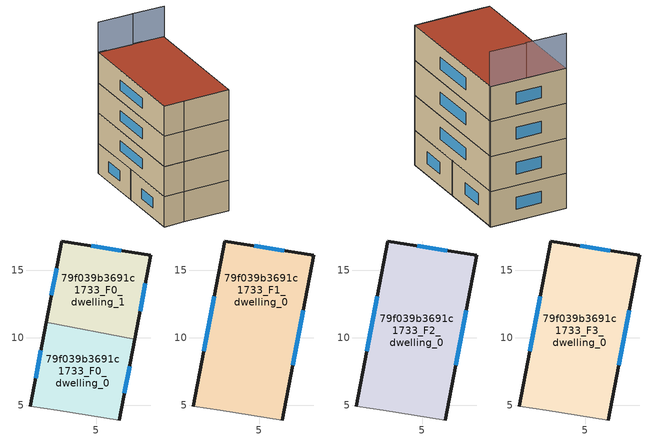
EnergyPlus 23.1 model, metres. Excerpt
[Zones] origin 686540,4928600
79f039b3691c1733_F0_dwelling_0
 floor ground (EU_floor_Construction): 6.71,3.9 7.87,9.91 1.3,11.16 0.1,4.93 2.11,4.62 z0
 wall outside (EU_wall_Construction): 0.1,4.93 1.3,11.16 / 7.87,9.91 6.71,3.9 z0:3
 wall adiabatic (EU_wall_Construction): 6.71,3.9 2.11,4.62 0.1,4.93 z0:3
 wall to 79f039b3691c1733_F0_dwelling_1 (EU_wall_Construction): 1.3,11.16 7.87,9.91 z0:3
 window (EU_Window_Construction): 0.5,7.01 0.9,9.09 / 7.48,7.9 7.1,5.9 z1:2
79f039b3691c1733_F0_dwelling_1
 floor ground (EU_floor_Construction): 7.87,9.91 9.06,16.12 2.45,17.19 1.3,11.16 z0
 wall outside (EU_wall_Construction): 1.3,11.16 2.45,17.19 9.06,16.12 7.87,9.91 z0:3
 window (EU_Window_Construction): 4.66,16.83 6.86,16.47 / 8.66,14.05 8.27,11.98 / 1.68,13.17 2.07,15.18 z1:2
79f039b3691c1733_F1_dwelling_0
 floor to 79f039b3691c1733_F0_dwelling_0 (EU_floor_Construction): 6.71,3.9 7.87,9.91 1.3,11.16 0.1,4.93 2.11,4.62 z3
 floor to 79f039b3691c1733_F0_dwelling_1 (EU_floor_Construction): 7.87,9.91 9.06,16.12 2.45,17.19 1.3,11.16 z3
 wall outside (EU_wall_Construction): 0.1,4.93 2.45,17.19 9.06,16.12 6.71,3.9 z3:6
 wall adiabatic (EU_wall_Construction): 6.71,3.9 2.11,4.62 0.1,4.93 z3:6
 window (EU_Window_Construction): 0.89,9.01 1.67,13.1 / 4.66,16.83 6.86,16.47 / 8.28,12.04 7.5,7.97 z4:5
79f039b3691c1733_F2_dwelling_0
 floor to 79f039b3691c1733_F1_dwelling_0 (EU_floor_Construction): 6.71,3.9 9.06,16.12 2.45,17.19 0.1,4.93 2.11,4.62 z6
 wall outside (EU_wall_Construction): 0.1,4.93 2.45,17.19 9.06,16.12 6.71,3.9 z6:9
 wall adiabatic (EU_wall_Construction): 6.71,3.9 2.11,4.62 0.1,4.93 z6:9
 window (EU_Window_Construction): 0.89,9.01 1.67,13.1 / 4.66,16.83 6.86,16.47 / 8.28,12.04 7.5,7.97 z7:8
79f039b3691c1733_F3_dwelling_0
 floor to 79f039b3691c1733_F2_dwelling_0 (EU_floor_Construction): 6.71,3.9 9.06,16.12 2.45,17.19 0.1,4.93 2.11,4.62 z9
 wall outside (EU_wall_Construction): 0.1,4.93 2.45,17.19 9.06,16.12 6.71,3.9 z9:12
 wall adiabatic (EU_wall_Construction): 6.71,3.9 2.11,4.62 0.1,4.93 z9:12
 window (EU_Window_Construction): 0.89,9.01 1.67,13.1 / 4.66,16.83 6.86,16.47 / 8.28,12.04 7.5,7.97 z10:11
 roof outside (EU_roof_Construction): 9.06,16.12 6.71,3.9 2.11,4.62 0.1,4.93 2.45,17.19 z12
shading: 9.12,16.03 5.94,16.62 / 5.92,16.52 2.45,17.19 z0:15
[Building]
EU S2 Campaign: North Axis=0; Terrain=City; Solar Distribution=FullExterior
[Site:Location]
Bologna: Latitude=44.5; Longitude=11.25; Time Zone=1; Elevation=37
[SizingPeriod:WeatherFileDays]
AnnualSizingPeriod: Begin Month=1; Begin Day of Month=1; End Month=12; End Day of Month=31; Day of Week for Start Day=Monday; Use Weather File Daylight Saving Period=No; Use Weather File Rain and Snow Indicators=No
[MATERIAL]
EU_InternalMass_Material: Roughness=MediumRough; Thickness=0.1; Conductivity=1; Density=1800; Specific Heat=900; Thermal Absorptance=0.9; Solar Absorptance=0.7; Visible Absorptance=0.7
[MATERIAL:NOMASS] Roughness=MediumRough; Thermal Absorptance=0.9; Solar Absorptance=0.7; Visible Absorptance=0.7
Name | Thermal Resistance
EU_wall_NoMass | 0.937881
EU_roof_NoMass | 0.548572
EU_floor_NoMass | 0.71348
[WINDOWMATERIAL:SIMPLEGLAZINGSYSTEM]
EU_Window_SimpleGlazing: UFactor=4.25633; Solar Heat Gain Coefficient=0.85; Visible Transmittance=0.85
[CONSTRUCTION]
EU_wall_Construction: EU_wall_NoMass
EU_roof_Construction: EU_roof_NoMass
EU_floor_Construction: EU_floor_NoMass
EU_InternalMass_Construction: EU_InternalMass_Material
EU_Window_Construction: EU_Window_SimpleGlazing
[ZONE] Type=1; Multiplier=1; Ceiling Height=autocalculate; Floor Area=autocalculate; Part of Total Floor Area=Yes
Name | Volume
79f039b3691c1733_F0_dwelling_0 | 125.024
79f039b3691c1733_F1_dwelling_0 | 250.065
79f039b3691c1733_F2_dwelling_0; 79f039b3691c1733_F3_dwelling_0 | 250.069
79f039b3691c1733_F0_dwelling_1 | 125.047
[INTERNALMASS] Construction=EU_InternalMass_Construction
Name | Zone or ZoneList | Surface Area
79f039b3691c1733_F0_dwelling_0_EU_InternalMass | 79f039b3691c1733_F0_dwelling_0 | 41.6749
79f039b3691c1733_F0_dwelling_1_EU_InternalMass | 79f039b3691c1733_F0_dwelling_1 | 41.6826
79f039b3691c1733_F1_dwelling_0_EU_InternalMass | 79f039b3691c1733_F1_dwelling_0 | 83.3567
79f039b3691c1733_F2_dwelling_0_EU_InternalMass | 79f039b3691c1733_F2_dwelling_0 | 83.3567
79f039b3691c1733_F3_dwelling_0_EU_InternalMass | 79f039b3691c1733_F3_dwelling_0 | 83.3567
[OTHEREQUIPMENT] Fuel Type=Electricity; Design Level Calculation Method=Watts/Area; Power per Zone Floor Area=1; Fraction Latent=0; Fraction Radiant=0; Fraction Lost=0; Carbon Dioxide Generation Rate=0; EndUse Subcategory=EU_Step8_InternalGains
Name | Zone or ZoneList or Space or SpaceList | Schedule
EU_Step8_InternalGain_79f039b3691c1733_F0_dwelling_0_f000 | 79f039b3691c1733_F0_dwelling_0 | EU_Step8_GainSchedule_79f039b3691c1733_F0_dwelling_0_f000
EU_Step8_InternalGain_79f039b3691c1733_F0_dwelling_1_f000 | 79f039b3691c1733_F0_dwelling_1 | EU_Step8_GainSchedule_79f039b3691c1733_F0_dwelling_1_f000
EU_Step8_InternalGain_79f039b3691c1733_F1_dwelling_0_f000 | 79f039b3691c1733_F1_dwelling_0 | EU_Step8_GainSchedule_79f039b3691c1733_F1_dwelling_0_f000
EU_Step8_InternalGain_79f039b3691c1733_F2_dwelling_0_f000 | 79f039b3691c1733_F2_dwelling_0 | EU_Step8_GainSchedule_79f039b3691c1733_F2_dwelling_0_f000
EU_Step8_InternalGain_79f039b3691c1733_F3_dwelling_0_f000 | 79f039b3691c1733_F3_dwelling_0 | EU_Step8_GainSchedule_79f039b3691c1733_F3_dwelling_0_f000
[ZONEVENTILATION:DESIGNFLOWRATE] Schedule=EU_AlwaysOn; Design Flow Rate Calculation Method=AirChanges/Hour; Air Changes per Hour=0.687892; Ventilation Type=Natural; Fan Pressure Rise=0; Fan Total Efficiency=1; Constant Term Coefficient=1; Temperature Term Coefficient=0; Velocity Term Coefficient=0; Velocity Squared Term Coefficient=0; Minimum Indoor Temperature=-100; Maximum Indoor Temperature=100; Delta Temperature=-100; Minimum Outdoor Temperature=-100; Maximum Outdoor Temperature=100; Maximum Wind Speed=40
Name | Zone or ZoneList or Space or SpaceList
EU_ConstantAir_79f039b3691c1733_F0_dwelling_0 | 79f039b3691c1733_F0_dwelling_0
EU_ConstantAir_79f039b3691c1733_F0_dwelling_1 | 79f039b3691c1733_F0_dwelling_1
EU_ConstantAir_79f039b3691c1733_F1_dwelling_0 | 79f039b3691c1733_F1_dwelling_0
EU_ConstantAir_79f039b3691c1733_F2_dwelling_0 | 79f039b3691c1733_F2_dwelling_0
EU_ConstantAir_79f039b3691c1733_F3_dwelling_0 | 79f039b3691c1733_F3_dwelling_0
[HVACTEMPLATE:THERMOSTAT] Constant Heating Setpoint=20; Constant Cooling Setpoint=50
EU_HeatOnly_79f039b3691c1733_F0_dwelling_0; EU_HeatOnly_79f039b3691c1733_F0_dwelling_1; EU_HeatOnly_79f039b3691c1733_F1_dwelling_0; EU_HeatOnly_79f039b3691c1733_F2_dwelling_0; EU_HeatOnly_79f039b3691c1733_F3_dwelling_0
[HVACTEMPLATE:ZONE:IDEALLOADSAIRSYSTEM] System Availability Schedule=EU_AlwaysOn; Maximum Heating Supply Air Temperature=50; Minimum Cooling Supply Air Temperature=13; Maximum Heating Supply Air Humidity Ratio=0.0156; Minimum Cooling Supply Air Humidity Ratio=0.0077; Heating Limit=NoLimit; Cooling Limit=NoLimit; Heating Availability Schedule=EU_AlwaysOn; Cooling Availability Schedule=EU_CoolingOff; Dehumidification Control Type=ConstantSensibleHeatRatio; Cooling Sensible Heat Ratio=0.7; Dehumidification Setpoint=60; Humidification Control Type=None; Humidification Setpoint=30; Outdoor Air Method=None; Outdoor Air Flow Rate per Person=0.00944; Outdoor Air Flow Rate per Zone Floor Area=0; Outdoor Air Flow Rate per Zone=0; Demand Controlled Ventilation Type=None; Outdoor Air Economizer Type=NoEconomizer; Heat Recovery Type=None; Sensible Heat Recovery Effectiveness=0.7; Latent Heat Recovery Effectiveness=0.65
Name | Template Thermostat
79f039b3691c1733_F0_dwelling_0 | EU_HeatOnly_79f039b3691c1733_F0_dwelling_0
79f039b3691c1733_F0_dwelling_1 | EU_HeatOnly_79f039b3691c1733_F0_dwelling_1
79f039b3691c1733_F1_dwelling_0 | EU_HeatOnly_79f039b3691c1733_F1_dwelling_0
79f039b3691c1733_F2_dwelling_0 | EU_HeatOnly_79f039b3691c1733_F2_dwelling_0
79f039b3691c1733_F3_dwelling_0 | EU_HeatOnly_79f039b3691c1733_F3_dwelling_0
[SIZING:ZONE] Zone Cooling Design Supply Air Temperature Input Method=SupplyAirTemperature; Zone Cooling Design Supply Air Temperature=13; Zone Heating Design Supply Air Temperature Input Method=SupplyAirTemperature; Zone Heating Design Supply Air Temperature=50; Zone Cooling Design Supply Air Humidity Ratio=0.008; Zone Heating Design Supply Air Humidity Ratio=0.008; Cooling Design Air Flow Method=DesignDay; Cooling Design Air Flow Rate=0; Cooling Minimum Air Flow per Zone Floor Area=0.000762; Cooling Minimum Air Flow=0; Cooling Minimum Air Flow Fraction=0.2; Heating Design Air Flow Method=DesignDay; Heating Design Air Flow Rate=0; Heating Maximum Air Flow per Zone Floor Area=0.002032; Heating Maximum Air Flow=0.141576; Heating Maximum Air Flow Fraction=0.3; Account for Dedicated Outdoor Air System=No; Dedicated Outdoor Air System Control Strategy=NeutralSupplyAir; Dedicated Outdoor Air Low Setpoint Temperature for Design=autosize; Dedicated Outdoor Air High Setpoint Temperature for Design=autosize; Zone Load Sizing Method=Sensible Load Only No Latent Load; Zone Latent Cooling Design Supply Air Humidity Ratio Input Method=HumidityRatioDifference; Zone Cooling Design Supply Air Humidity Ratio Difference=0.005; Zone Latent Heating Design Supply Air Humidity Ratio Input Method=HumidityRatioDifference; Zone Humidification Design Supply Air Humidity Ratio Difference=0.005
79f039b3691c1733_F0_dwelling_0; 79f039b3691c1733_F0_dwelling_1; 79f039b3691c1733_F1_dwelling_0; 79f039b3691c1733_F2_dwelling_0; 79f039b3691c1733_F3_dwelling_0
[SCHEDULE:CONSTANT]
Name | Hourly Value
EU_AlwaysOn | 1
EU_CoolingOff | 0
[SCHEDULE:FILE] Column Number=1; Rows to Skip at Top=0; Number of Hours of Data=8760; Column Separator=Comma; Interpolate to Timestep=No; Minutes per Item=60; Adjust Schedule for Daylight Savings=Yes
Name | File
EU_Step8_GainSchedule_79f039b3691c1733_F0_dwelling_0_f000 | ../../schedules/79f039b3691c1733/79f039b3691c1733_F0_dwelling_0_f000_gain.csv
EU_Step8_GainSchedule_79f039b3691c1733_F0_dwelling_1_f000 | ../../schedules/79f039b3691c1733/79f039b3691c1733_F0_dwelling_1_f000_gain.csv
EU_Step8_GainSchedule_79f039b3691c1733_F1_dwelling_0_f000 | ../../schedules/79f039b3691c1733/79f039b3691c1733_F1_dwelling_0_f000_gain.csv
EU_Step8_GainSchedule_79f039b3691c1733_F2_dwelling_0_f000 | ../../schedules/79f039b3691c1733/79f039b3691c1733_F2_dwelling_0_f000_gain.csv
EU_Step8_GainSchedule_79f039b3691c1733_F3_dwelling_0_f000 | ../../schedules/79f039b3691c1733/79f039b3691c1733_F3_dwelling_0_f000_gain.csv
